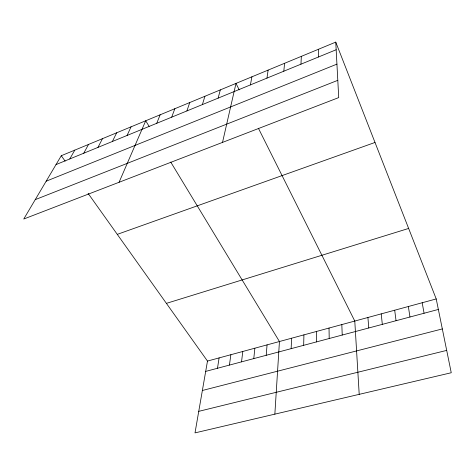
<?xml version="1.0" encoding="UTF-8"?>
<svg xmlns="http://www.w3.org/2000/svg" width="475" height="475" viewBox="0 0 475 475"><rect width="100%" height="100%" fill="white"/><g stroke="black" fill="none" stroke-linecap="round" stroke-linejoin="round"><path stroke-width="0.71" d="M318.398 57.03L318.404 49.293M316.356 341.935L316.392 331.485M303.673 345.313L303.923 334.875M291.145 348.65L291.603 338.218M300.948 64.184L301.352 56.353M274.853 414.147L279.442 341.519L170.739 162.07M266.202 355.294L267.063 344.886M283.807 71.208L284.59 63.288M253.792 358.595L254.849 348.199M241.532 361.861L242.784 351.476M229.431 365.085L230.868 354.712M266.956 78.12L268.12 70.104M217.485 368.267L219.106 357.907M88.095 193.378L207.486 361.065L195.005 432.885L451.25 372.744L436.216 298.941L335.754 42.115L61.275 155.717L23.75 219.023L338.723 97.589L335.754 42.115M250.396 84.906L251.916 76.813M222.52 142.387L235.986 83.404L239.222 89.87M218.12 98.141L220.323 89.888M202.386 104.589L204.909 96.265M186.912 110.936L189.751 102.541M171.695 117.171L174.836 108.716M156.726 123.31L160.158 114.79M119.077 182.269L145.718 120.763L149.114 126.374M127.074 135.464L131.07 126.825M112.397 141.485L116.666 132.792M97.951 147.404L102.487 138.658M83.742 153.229L88.534 144.436M69.766 158.965L74.795 150.118M56.008 164.599L336.163 49.744M46.17 181.195L336.935 64.131M35.239 199.643L337.802 80.328M117.278 234.365L375.007 142.458M166.404 303.365L408.642 228.445M207.486 361.065L436.216 298.941M205.687 371.408L438.354 309.445M202.374 390.486L442.326 328.926M198.746 411.35L446.696 350.402M61.275 155.717L65.14 161.138M258.406 128.256L354.783 321.058L359.207 394.345M422.192 302.753L424.062 313.251M408.352 306.512L409.961 317.009M394.695 310.223L396.049 320.714M381.217 313.88L382.322 324.366M367.911 317.496L368.778 327.976M341.822 324.579L342.226 335.047M329.027 328.053L329.205 338.515"/></g></svg>
